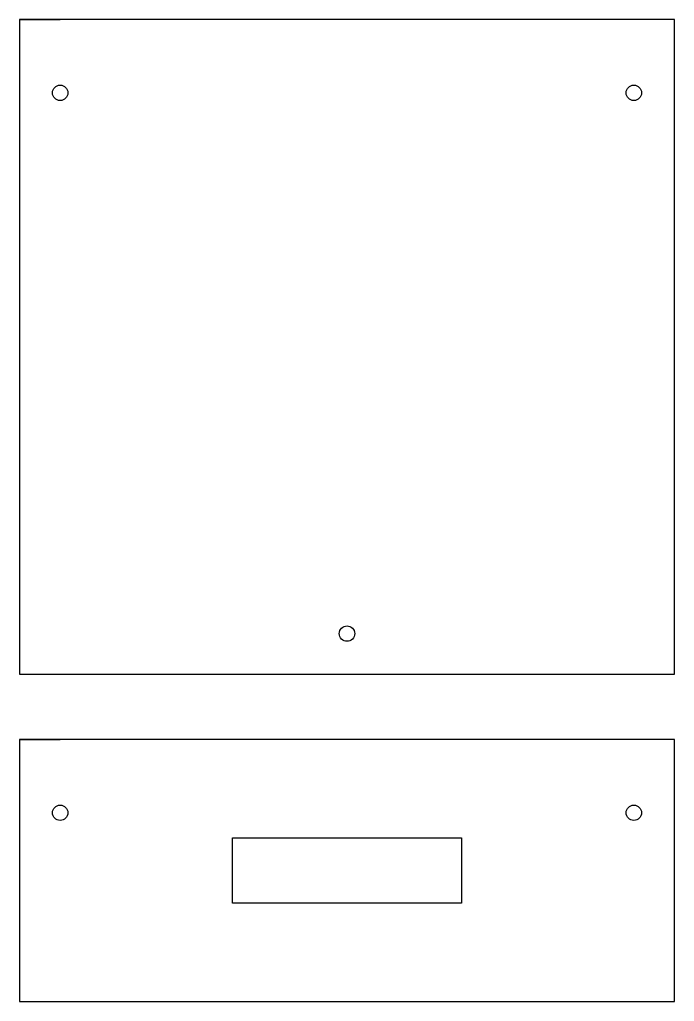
# Model space of a CAD drawing. Header units: millimetres. Extents: x -100 to 100, y -230 to 70.
import ezdxf

# ---------------------------------------------------------------- set-up
doc = ezdxf.new("R2010")
doc.units = ezdxf.units.MM
doc.layers.get('0').update_dxf_attribs({"linetype": 'CONTINUOUS'})

msp = doc.modelspace()

# ---------------------------------------------------------------- linework, layer by layer
for p, q in [((-100, 70), (-87.63, 70)), ((100, 70), (87.63, 70)), ((-100, -150), (-87.63, -150)), ((100, -150), (87.63, -150)), ((100, -150), (87.63, -150)), ((0, -180), (35, -180)), ((0, -200), (-35, -200)), ((100, -230), (100, -212))]:
    msp.add_line(p, q)
for points in [[(100, 70), (-100, 70), (-100, -130), (100, -130)], [(100, -150), (-100, -150), (-100, -230), (100, -230)], [(-35, -180), (35, -180), (35, -200), (-35, -200)]]:
    msp.add_lwpolyline(points, close=True)
for centre in [(-87.63, 47.63), (87.63, 47.63), (0, -117.63), (-87.63, -172.37), (87.63, -172.37)]:
    msp.add_circle(centre, 2.35)

doc.saveas('drawing.dxf')
